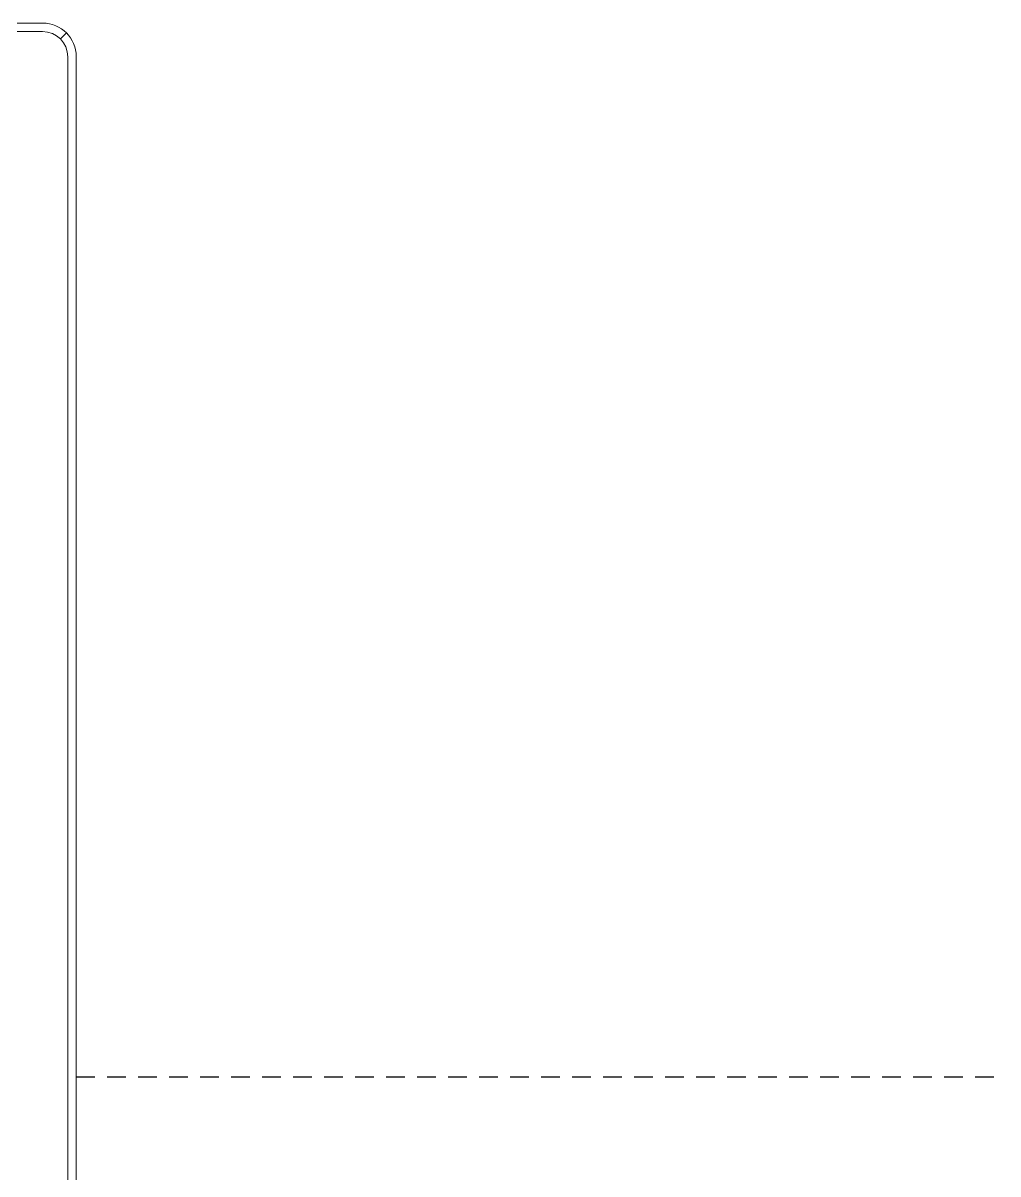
# Model space of a CAD drawing. Header units: millimetres. Extents: x 60229 to 91621, y 21923 to 36546.
# Drawn here: x 80096.3 to 80174.9, y 24168 to 24260.9 of the extents above; entities that cross this region are included whole.
import ezdxf

# ---------------------------------------------------------------- set-up
doc = ezdxf.new("R2010")
doc.units = ezdxf.units.MM
doc.linetypes.add('HIDDEN', pattern=[2.5, 1.5, -1])
doc.layers.add('1', color=7, linetype='Continuous')

# ---------------------------------------------------------------- blocks, each defined once
blk = doc.blocks.new('A$C64643876')
at = {"layer": '1', "color": 2, "linetype": 'Continuous', "lineweight": 18}
for p, q in [((-38.363, 30.184), (-38.363, -22.816)), ((-38.11, 30.184), (-38.11, -22.816)), ((-38.363, 11.184), (-38.363, 3.684)), ((-38.363, 3.684), (-38.363, -3.816)), ((-38.363, -7.816), (-38.363, -22.816)), ((-38.07, -23.524), (-37.897, -23.351)), ((-37.363, -23.563), (40.637, -23.563)), ((-37.363, -23.816), (-33.363, -23.816)), ((-37.363, -23.816), (40.637, -23.816))]:
    blk.add_line(p, q, dxfattribs=at)
for radius in [1, 1, 0.747]:
    blk.add_arc((-37.363, -22.816), radius, 180, 270, dxfattribs=at)

msp = doc.modelspace()

# ---------------------------------------------------------------- linework, layer by layer
at = {"color": 8, "linetype": 'HIDDEN', "lineweight": -2}
msp.add_line((80100.552, 24175.828), (80244.764, 24175.828), dxfattribs=at)

# ---------------------------------------------------------------- block references
at = {"lineweight": -2, "xscale": 2.720967692181109, "yscale": 2.720967692181109, "zscale": 2.720967692181109, "rotation": 180}
msp.add_blockref('A$C64643876', (79996.168, 24196.055), dxfattribs=at)

doc.saveas('drawing.dxf')
